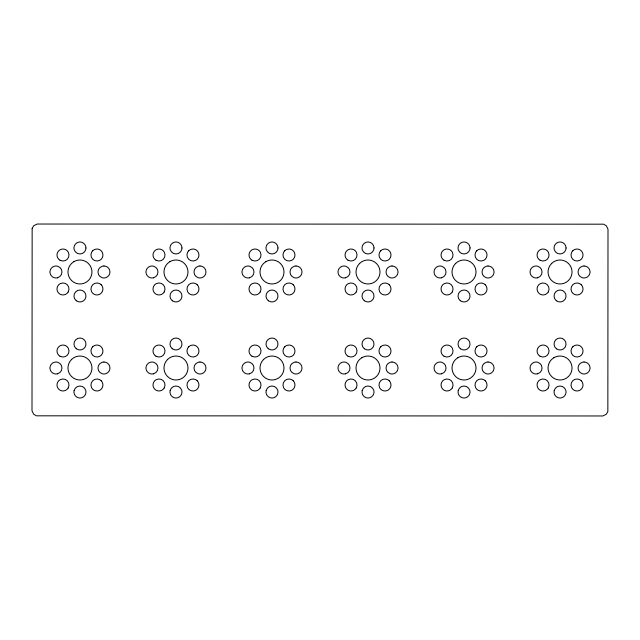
<?xml version="1.0" encoding="UTF-8"?>
<svg xmlns="http://www.w3.org/2000/svg" width="640" height="640" viewBox="0 0 640 640"><rect width="100%" height="100%" fill="white"/><g stroke="black" fill="none" stroke-linecap="round" stroke-linejoin="round"><path stroke-width="0.96" d="M85.96 247.984L85.752 249.544A6 6 0 0 1 74.16 249.544L73.96 247.984A6 6 0 0 1 79.96 241.984A6 6 0 0 1 85.96 247.984M74.16 390.456L73.96 392.016A6 6 0 0 0 79.96 398.016A6 6 0 0 0 85.96 392.016L85.752 390.456A6 6 0 0 0 74.16 390.456M181.976 247.984L181.768 249.544A6 6 0 0 1 170.176 249.544L169.976 247.984A6 6 0 0 1 175.976 241.984A6 6 0 0 1 181.976 247.984M170.176 390.456L169.976 392.016A6 6 0 0 0 175.976 398.016A6 6 0 0 0 181.976 392.016L181.768 390.456A6 6 0 0 0 170.176 390.456M277.992 247.984L277.792 249.544A6 6 0 0 1 266.192 249.544L265.992 247.984A6 6 0 0 1 271.992 241.984A6 6 0 0 1 277.992 247.984M266.192 390.456L265.992 392.016A6 6 0 0 0 271.992 398.016A6 6 0 0 0 277.992 392.016L277.792 390.456A6 6 0 0 0 266.192 390.456M374.008 247.984L373.808 249.544A6 6 0 0 1 362.208 249.544L362.008 247.984A6 6 0 0 1 368.008 241.984A6 6 0 0 1 374.008 247.984M362.208 390.456L362.008 392.016A6 6 0 0 0 368.008 398.016A6 6 0 0 0 374.008 392.016L373.808 390.456A6 6 0 0 0 362.208 390.456M470.024 247.984L469.824 249.544A6 6 0 0 1 458.232 249.544L458.024 247.984A6 6 0 0 1 464.024 241.984A6 6 0 0 1 470.024 247.984M458.232 390.456L458.024 392.016A6 6 0 0 0 464.024 398.016A6 6 0 0 0 470.024 392.016L469.824 390.456A6 6 0 0 0 458.232 390.456M566.04 247.984L565.84 249.544A6 6 0 0 1 554.248 249.544L554.04 247.984A6 6 0 0 1 560.04 241.984A6 6 0 0 1 566.04 247.984M554.248 390.456L554.04 392.016A6 6 0 0 0 560.04 398.016A6 6 0 0 0 566.04 392.016L565.84 390.456A6 6 0 0 0 554.248 390.456M32.152 228.432L32 410.8L33.704 414.256L36.4 415.816L602.832 415.968L606.296 414.256L607.848 411.568L608 229.2L606.296 225.744L603.6 224.184L37.168 224.032L33.704 225.744L32.152 228.432M92.688 250.776L91.736 252.016A6 6 0 0 0 99.928 260.216L101.176 259.264A6 6 0 0 0 101.176 250.776A6 6 0 0 0 92.688 250.776M68.184 291.968L67.224 293.208A6 6 0 0 1 58.744 293.208A6 6 0 0 1 58.744 284.72L59.984 283.768A6 6 0 0 1 68.184 291.968M92.688 346.792L91.736 348.032A6 6 0 0 0 99.928 356.232L101.176 355.28A6 6 0 0 0 101.176 346.792A6 6 0 0 0 92.688 346.792M68.184 387.984L67.224 389.224A6 6 0 0 1 58.744 389.224A6 6 0 0 1 58.744 380.736L59.984 379.784A6 6 0 0 1 68.184 387.984M188.704 250.776L187.752 252.016A6 6 0 0 0 195.952 260.216L197.192 259.264A6 6 0 0 0 197.192 250.776A6 6 0 0 0 188.704 250.776M164.2 291.968L163.248 293.208A6 6 0 0 1 154.76 293.208A6 6 0 0 1 154.76 284.72L156 283.768A6 6 0 0 1 164.2 291.968M188.704 346.792L187.752 348.032A6 6 0 0 0 195.952 356.232L197.192 355.28A6 6 0 0 0 197.192 346.792A6 6 0 0 0 188.704 346.792M164.2 387.984L163.248 389.224A6 6 0 0 1 154.76 389.224A6 6 0 0 1 154.76 380.736L156 379.784A6 6 0 0 1 164.2 387.984M284.72 250.776L283.768 252.016A6 6 0 0 0 291.968 260.216L293.208 259.264A6 6 0 0 0 293.208 250.776A6 6 0 0 0 284.72 250.776M260.216 291.968L259.264 293.208A6 6 0 0 1 250.776 293.208A6 6 0 0 1 250.776 284.72L252.016 283.768A6 6 0 0 1 260.216 291.968M284.72 346.792L283.768 348.032A6 6 0 0 0 291.968 356.232L293.208 355.28A6 6 0 0 0 293.208 346.792A6 6 0 0 0 284.72 346.792M260.216 387.984L259.264 389.224A6 6 0 0 1 250.776 389.224A6 6 0 0 1 250.776 380.736L252.016 379.784A6 6 0 0 1 260.216 387.984M380.736 250.776L379.784 252.016A6 6 0 0 0 387.984 260.216L389.224 259.264A6 6 0 0 0 389.224 250.776A6 6 0 0 0 380.736 250.776M356.232 291.968L355.28 293.208A6 6 0 0 1 346.792 293.208A6 6 0 0 1 346.792 284.72L348.032 283.768A6 6 0 0 1 356.232 291.968M380.736 346.792L379.784 348.032A6 6 0 0 0 387.984 356.232L389.224 355.28A6 6 0 0 0 389.224 346.792A6 6 0 0 0 380.736 346.792M356.232 387.984L355.28 389.224A6 6 0 0 1 346.792 389.224A6 6 0 0 1 346.792 380.736L348.032 379.784A6 6 0 0 1 356.232 387.984M476.752 250.776L475.8 252.016A6 6 0 0 0 484 260.216L485.24 259.264A6 6 0 0 0 485.24 250.776A6 6 0 0 0 476.752 250.776M452.248 291.968L451.296 293.208A6 6 0 0 1 442.808 293.208A6 6 0 0 1 442.808 284.72L444.048 283.768A6 6 0 0 1 452.248 291.968M476.752 346.792L475.8 348.032A6 6 0 0 0 484 356.232L485.24 355.28A6 6 0 0 0 485.24 346.792A6 6 0 0 0 476.752 346.792M452.248 387.984L451.296 389.224A6 6 0 0 1 442.808 389.224A6 6 0 0 1 442.808 380.736L444.048 379.784A6 6 0 0 1 452.248 387.984M572.776 250.776L571.816 252.016A6 6 0 0 0 580.016 260.216L581.256 259.264A6 6 0 0 0 581.256 250.776A6 6 0 0 0 572.776 250.776M548.264 291.968L547.312 293.208A6 6 0 0 1 538.824 293.208A6 6 0 0 1 538.824 284.72L540.072 283.768A6 6 0 0 1 548.264 291.968M572.776 346.792L571.816 348.032A6 6 0 0 0 580.016 356.232L581.256 355.28A6 6 0 0 0 581.256 346.792A6 6 0 0 0 572.776 346.792M548.264 387.984L547.312 389.224A6 6 0 0 1 538.824 389.224A6 6 0 0 1 538.824 380.736L540.072 379.784A6 6 0 0 1 548.264 387.984M71.592 359.4L69.648 361.864A12 12 0 0 0 71.352 376.376L73.808 378.32A12 12 0 0 0 88.32 376.616L90.264 374.16A12 12 0 0 0 88.56 359.64L86.104 357.704A12 12 0 0 0 71.592 359.4M167.608 359.4L165.664 361.864A12 12 0 0 0 167.368 376.376L169.824 378.32A12 12 0 0 0 184.336 376.616L186.28 374.16A12 12 0 0 0 184.584 359.64L182.12 357.704A12 12 0 0 0 167.608 359.4M263.624 359.4L261.68 361.864A12 12 0 0 0 263.384 376.376L265.84 378.32A12 12 0 0 0 280.36 376.616L282.296 374.16A12 12 0 0 0 280.6 359.64L278.136 357.704A12 12 0 0 0 263.624 359.4M359.64 263.384L357.704 265.84A12 12 0 0 0 359.4 280.36L361.864 282.296A12 12 0 0 0 376.376 280.6L378.32 278.136A12 12 0 0 0 376.616 263.624L374.16 261.68A12 12 0 0 0 359.64 263.384M455.664 263.384L453.72 265.84A12 12 0 0 0 455.416 280.36L457.88 282.296A12 12 0 0 0 472.392 280.6L474.336 278.136A12 12 0 0 0 472.632 263.624L470.176 261.68A12 12 0 0 0 455.664 263.384M551.68 263.384L549.736 265.84A12 12 0 0 0 551.44 280.36L553.896 282.296A12 12 0 0 0 568.408 280.6L570.352 278.136A12 12 0 0 0 568.648 263.624L566.192 261.68A12 12 0 0 0 551.68 263.384M73.808 261.68L71.352 263.624A12 12 0 0 0 69.648 278.136L71.592 280.6A12 12 0 0 0 86.104 282.296L88.56 280.36A12 12 0 0 0 90.264 265.84L88.32 263.384A12 12 0 0 0 73.808 261.68M169.824 261.68L167.368 263.624A12 12 0 0 0 165.664 278.136L167.608 280.6A12 12 0 0 0 182.12 282.296L184.584 280.36A12 12 0 0 0 186.28 265.84L184.336 263.384A12 12 0 0 0 169.824 261.68M265.84 261.68L263.384 263.624A12 12 0 0 0 261.68 278.136L263.624 280.6A12 12 0 0 0 278.136 282.296L280.6 280.36A12 12 0 0 0 282.296 265.84L280.36 263.384A12 12 0 0 0 265.84 261.68M361.864 357.704L359.4 359.64A12 12 0 0 0 357.704 374.16L359.64 376.616A12 12 0 0 0 374.16 378.32L376.616 376.376A12 12 0 0 0 378.32 361.864L376.376 359.4A12 12 0 0 0 361.864 357.704M457.88 357.704L455.416 359.64A12 12 0 0 0 453.72 374.16L455.664 376.616A12 12 0 0 0 470.176 378.32L472.632 376.376A12 12 0 0 0 474.336 361.864L472.392 359.4A12 12 0 0 0 457.88 357.704M553.896 357.704L551.44 359.64A12 12 0 0 0 549.736 374.16L551.68 376.616A12 12 0 0 0 566.192 378.32L568.648 376.376A12 12 0 0 0 570.352 361.864L568.408 359.4A12 12 0 0 0 553.896 357.704M103.96 265.992L102.408 266.192A6 6 0 0 0 102.408 277.792L103.96 277.992A6 6 0 0 0 109.96 271.992A6 6 0 0 0 103.96 265.992M57.504 277.792L55.952 277.992A6 6 0 0 1 49.952 271.992A6 6 0 0 1 55.952 265.992L57.504 266.192A6 6 0 0 1 57.504 277.792M199.976 265.992L198.424 266.192A6 6 0 0 0 198.424 277.792L199.976 277.992A6 6 0 0 0 205.976 271.992A6 6 0 0 0 199.976 265.992M153.52 277.792L151.968 277.992A6 6 0 0 1 145.968 271.992A6 6 0 0 1 151.968 265.992L153.52 266.192A6 6 0 0 1 153.52 277.792M295.992 265.992L294.44 266.192A6 6 0 0 0 294.44 277.792L295.992 277.992A6 6 0 0 0 302 271.992A6 6 0 0 0 295.992 265.992M249.544 277.792L247.984 277.992A6 6 0 0 1 241.984 271.992A6 6 0 0 1 247.984 265.992L249.544 266.192A6 6 0 0 1 249.544 277.792M392.016 265.992L390.456 266.192A6 6 0 0 0 390.456 277.792L392.016 277.992A6 6 0 0 0 398.016 271.992A6 6 0 0 0 392.016 265.992M345.56 277.792L344.008 277.992A6 6 0 0 1 338 271.992A6 6 0 0 1 344.008 265.992L345.56 266.192A6 6 0 0 1 345.56 277.792M488.032 265.992L486.48 266.192A6 6 0 0 0 486.48 277.792L488.032 277.992A6 6 0 0 0 494.032 271.992A6 6 0 0 0 488.032 265.992M441.576 277.792L440.024 277.992A6 6 0 0 1 434.024 271.992A6 6 0 0 1 440.024 265.992L441.576 266.192A6 6 0 0 1 441.576 277.792M584.048 265.992L582.496 266.192A6 6 0 0 0 582.496 277.792L584.048 277.992A6 6 0 0 0 590.048 271.992A6 6 0 0 0 584.048 265.992M537.592 277.792L536.04 277.992A6 6 0 0 1 530.04 271.992A6 6 0 0 1 536.04 265.992L537.592 266.192A6 6 0 0 1 537.592 277.792M103.96 362.008L102.408 362.208A6 6 0 0 0 102.408 373.808L103.96 374.008A6 6 0 0 0 109.96 368.008A6 6 0 0 0 103.96 362.008M57.504 373.808L55.952 374.008A6 6 0 0 1 49.952 368.008A6 6 0 0 1 55.952 362.008L57.504 362.208A6 6 0 0 1 57.504 373.808M199.976 362.008L198.424 362.208A6 6 0 0 0 198.424 373.808L199.976 374.008A6 6 0 0 0 205.976 368.008A6 6 0 0 0 199.976 362.008M153.52 373.808L151.968 374.008A6 6 0 0 1 145.968 368.008A6 6 0 0 1 151.968 362.008L153.52 362.208A6 6 0 0 1 153.52 373.808M295.992 362.008L294.44 362.208A6 6 0 0 0 294.44 373.808L295.992 374.008A6 6 0 0 0 302 368.008A6 6 0 0 0 295.992 362.008M249.544 373.808L247.984 374.008A6 6 0 0 1 241.984 368.008A6 6 0 0 1 247.984 362.008L249.544 362.208A6 6 0 0 1 249.544 373.808M392.016 362.008L390.456 362.208A6 6 0 0 0 390.456 373.808L392.016 374.008A6 6 0 0 0 398.016 368.008A6 6 0 0 0 392.016 362.008M345.56 373.808L344.008 374.008A6 6 0 0 1 338 368.008A6 6 0 0 1 344.008 362.008L345.56 362.208A6 6 0 0 1 345.56 373.808M488.032 362.008L486.48 362.208A6 6 0 0 0 486.48 373.808L488.032 374.008A6 6 0 0 0 494.032 368.008A6 6 0 0 0 488.032 362.008M441.576 373.808L440.024 374.008A6 6 0 0 1 434.024 368.008A6 6 0 0 1 440.024 362.008L441.576 362.208A6 6 0 0 1 441.576 373.808M584.048 362.008L582.496 362.208A6 6 0 0 0 582.496 373.808L584.048 374.008A6 6 0 0 0 590.048 368.008A6 6 0 0 0 584.048 362.008M537.592 373.808L536.04 374.008A6 6 0 0 1 530.04 368.008A6 6 0 0 1 536.04 362.008L537.592 362.208A6 6 0 0 1 537.592 373.808M581.256 284.72L580.016 283.768A6 6 0 0 0 571.816 291.968L572.776 293.208A6 6 0 0 0 581.256 293.208A6 6 0 0 0 581.256 284.72M540.072 260.216L538.824 259.264A6 6 0 0 1 538.824 250.776A6 6 0 0 1 547.312 250.776L548.264 252.016A6 6 0 0 1 540.072 260.216M485.24 284.72L484 283.768A6 6 0 0 0 475.8 291.968L476.752 293.208A6 6 0 0 0 485.24 293.208A6 6 0 0 0 485.24 284.72M444.048 260.216L442.808 259.264A6 6 0 0 1 442.808 250.776A6 6 0 0 1 451.296 250.776L452.248 252.016A6 6 0 0 1 444.048 260.216M581.256 380.736L580.016 379.784A6 6 0 0 0 571.816 387.984L572.776 389.224A6 6 0 0 0 581.256 389.224A6 6 0 0 0 581.256 380.736M540.072 356.232L538.824 355.28A6 6 0 0 1 538.824 346.792A6 6 0 0 1 547.312 346.792L548.264 348.032A6 6 0 0 1 540.072 356.232M389.224 284.72L387.984 283.768A6 6 0 0 0 379.784 291.968L380.736 293.208A6 6 0 0 0 389.224 293.208A6 6 0 0 0 389.224 284.72M348.032 260.216L346.792 259.264A6 6 0 0 1 346.792 250.776A6 6 0 0 1 355.28 250.776L356.232 252.016A6 6 0 0 1 348.032 260.216M485.24 380.736L484 379.784A6 6 0 0 0 475.8 387.984L476.752 389.224A6 6 0 0 0 485.24 389.224A6 6 0 0 0 485.24 380.736M444.048 356.232L442.808 355.28A6 6 0 0 1 442.808 346.792A6 6 0 0 1 451.296 346.792L452.248 348.032A6 6 0 0 1 444.048 356.232M293.208 284.72L291.968 283.768A6 6 0 0 0 283.768 291.968L284.72 293.208A6 6 0 0 0 293.208 293.208A6 6 0 0 0 293.208 284.72M252.016 260.216L250.776 259.264A6 6 0 0 1 250.776 250.776A6 6 0 0 1 259.264 250.776L260.216 252.016A6 6 0 0 1 252.016 260.216M389.224 380.736L387.984 379.784A6 6 0 0 0 379.784 387.984L380.736 389.224A6 6 0 0 0 389.224 389.224A6 6 0 0 0 389.224 380.736M348.032 356.232L346.792 355.28A6 6 0 0 1 346.792 346.792A6 6 0 0 1 355.28 346.792L356.232 348.032A6 6 0 0 1 348.032 356.232M197.192 284.72L195.952 283.768A6 6 0 0 0 187.752 291.968L188.704 293.208A6 6 0 0 0 197.192 293.208A6 6 0 0 0 197.192 284.72M156 260.216L154.76 259.264A6 6 0 0 1 154.76 250.776A6 6 0 0 1 163.248 250.776L164.2 252.016A6 6 0 0 1 156 260.216M293.208 380.736L291.968 379.784A6 6 0 0 0 283.768 387.984L284.72 389.224A6 6 0 0 0 293.208 389.224A6 6 0 0 0 293.208 380.736M252.016 356.232L250.776 355.28A6 6 0 0 1 250.776 346.792A6 6 0 0 1 259.264 346.792L260.216 348.032A6 6 0 0 1 252.016 356.232M101.176 284.72L99.928 283.768A6 6 0 0 0 91.736 291.968L92.688 293.208A6 6 0 0 0 101.176 293.208A6 6 0 0 0 101.176 284.72M59.984 260.216L58.744 259.264A6 6 0 0 1 58.744 250.776A6 6 0 0 1 67.224 250.776L68.184 252.016A6 6 0 0 1 59.984 260.216M197.192 380.736L195.952 379.784A6 6 0 0 0 187.752 387.984L188.704 389.224A6 6 0 0 0 197.192 389.224A6 6 0 0 0 197.192 380.736M156 356.232L154.76 355.28A6 6 0 0 1 154.76 346.792A6 6 0 0 1 163.248 346.792L164.2 348.032A6 6 0 0 1 156 356.232M101.176 380.736L99.928 379.784A6 6 0 0 0 91.736 387.984L92.688 389.224A6 6 0 0 0 101.176 389.224A6 6 0 0 0 101.176 380.736M59.984 356.232L58.744 355.28A6 6 0 0 1 58.744 346.792A6 6 0 0 1 67.224 346.792L68.184 348.032A6 6 0 0 1 59.984 356.232M268.304 348.736A6 6 0 0 0 277.936 344.832A6 6 0 0 0 269.736 338.44A6 6 0 0 0 268.304 348.736M76.272 348.736A6 6 0 0 0 85.904 344.832A6 6 0 0 0 77.704 338.44A6 6 0 0 0 76.272 348.736M268.376 300.784A6 6 0 0 0 277.944 296.736A6 6 0 0 0 269.656 290.472A6 6 0 0 0 268.376 300.784M76.336 300.784A6 6 0 0 0 85.912 296.736A6 6 0 0 0 77.624 290.472A6 6 0 0 0 76.336 300.784M172.288 348.736A6 6 0 0 0 181.92 344.832A6 6 0 0 0 173.72 338.44A6 6 0 0 0 172.288 348.736M364.392 348.792A6 6 0 0 0 373.96 344.744A6 6 0 0 0 365.672 338.48A6 6 0 0 0 364.392 348.792M556.424 348.792A6 6 0 0 0 566 344.744A6 6 0 0 0 557.704 338.48A6 6 0 0 0 556.424 348.792M460.408 348.792A6 6 0 0 0 469.984 344.744A6 6 0 0 0 461.688 338.48A6 6 0 0 0 460.408 348.792M364.32 300.728A6 6 0 0 0 373.952 296.824A6 6 0 0 0 365.752 290.432A6 6 0 0 0 364.32 300.728M460.336 300.728A6 6 0 0 0 469.968 296.824A6 6 0 0 0 461.768 290.432A6 6 0 0 0 460.336 300.728M556.352 300.728A6 6 0 0 0 565.984 296.824A6 6 0 0 0 557.784 290.432A6 6 0 0 0 556.352 300.728M172.36 300.784A6 6 0 0 0 181.928 296.736A6 6 0 0 0 173.64 290.472A6 6 0 0 0 172.36 300.784"/></g></svg>
